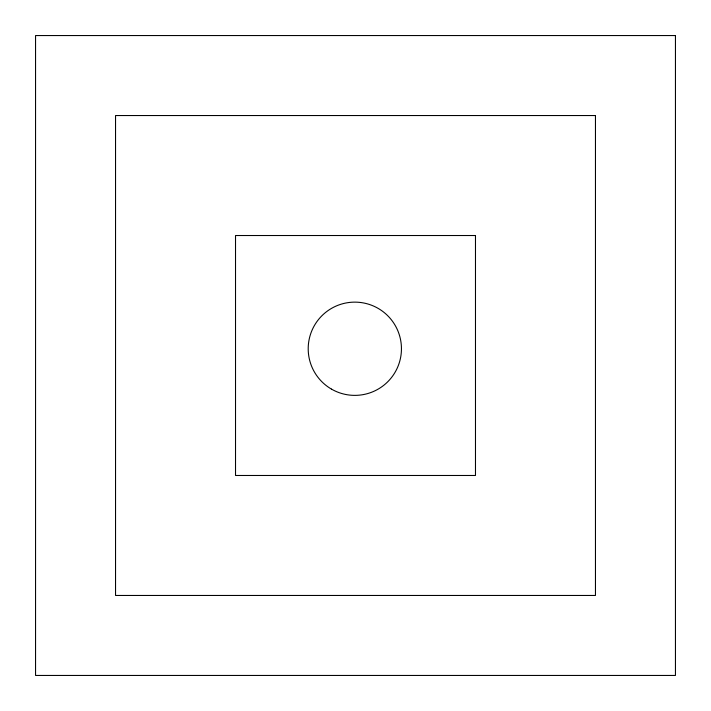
<?xml version="1.0" encoding="UTF-8"?>
<svg xmlns="http://www.w3.org/2000/svg" width="711" height="711" viewBox="0 0 711 711"><rect width="100%" height="100%" fill="white"/><g stroke="black" fill="none" stroke-linecap="round" stroke-linejoin="round"><path stroke-width="1.07" d="M675.45 35.55L35.55 35.55L35.55 675.45L675.45 675.45L675.45 35.55M595.462 115.538L115.538 115.538L115.538 595.462L595.462 595.462L595.462 115.538M475.481 235.519L235.519 235.519L235.519 475.481L475.481 475.481L475.481 235.519M331.513 389.13A46.624 46.624 0 0 0 401.448 348.754A46.624 46.624 0 0 0 331.513 308.378A46.624 46.624 0 0 0 331.513 389.13"/></g></svg>
